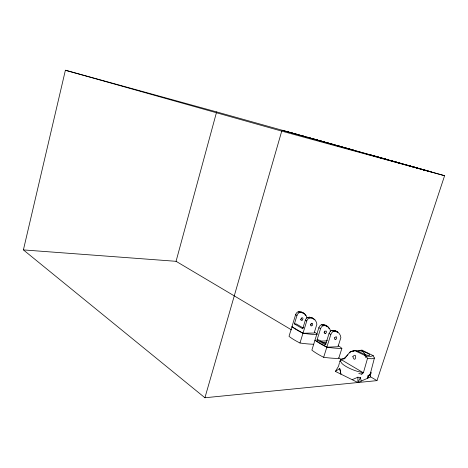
<?xml version="1.0" encoding="UTF-8"?>
<svg xmlns="http://www.w3.org/2000/svg" width="468" height="468" viewBox="0 0 468 468"><rect width="100%" height="100%" fill="white"/><g stroke="black" fill="none" stroke-linecap="round" stroke-linejoin="round"><path stroke-width="0.7" d="M370.369 372.247L370.902 373.335L371.065 372.382M23.4 249.912L65.391 70.241L216.625 111.91L444.6 175.699L376.98 380.63L204.914 397.759L23.4 249.912L176.062 261.314L291.587 329.922M339.446 362.794L338.563 366.204L335.375 371.405L357.909 382.531L370.697 376.898L376.98 380.63M356.639 351.023L362.01 350.158L373.23 355.686L374.412 358.026L370.75 372.101L370.902 373.335M176.062 261.314L216.625 111.91M358.751 373.493L361.758 374.178L363.408 372.733L367.491 358.47L366.309 356.101L354.539 350.538L350.228 351.702L344.477 358.786L340.909 359.395L339.575 362.056M204.914 397.759L281.73 131.122L444.6 175.699M307.002 318.205C306.417 314.122 301.667 310.775 297.689 311.98A3.463 2.135 -61.7 0 0 295.618 314.648L289.013 336.346A35.34 9.717 18.9 0 0 299.982 343.003A62.934 16.965 17.6 0 0 313.712 344.261M317.269 334.632A63.075 16.14 17.5 0 1 302.989 333.234L291.938 326.728A35.422 9.249 18.7 0 0 302.989 333.234L314.145 333.029L316.883 324.213C316.532 319.849 311.659 316.157 307.441 317.444A3.516 2.129 -61.7 0 0 305.352 320.153L302.714 328.741L294.407 323.903L296.993 315.42A3.469 2.135 -61.7 0 1 299.064 312.753L301.111 312.466L303.989 313.373M299.982 343.003L306.768 320.954A3.522 2.129 -61.8 0 1 308.857 318.234L310.91 317.93L313.782 318.825M330.531 331.344C330.028 327.109 325.026 323.634 320.96 324.938A3.586 2.118 -61.9 0 0 318.843 327.717L311.869 350.128A36.913 10.325 19.6 0 0 323.657 357.283A65.415 18.041 18.3 0 0 338.697 358.406L341.868 348.455A10.401 2.872 19.3 0 0 338.165 345.799L338.358 345.179M341.868 348.455A65.567 17.164 18.1 0 1 326.834 347.186A37.001 9.828 19.4 0 1 314.958 340.201L326.834 347.186L337.99 346.735L340.88 337.633C340.634 333.111 335.503 329.279 331.192 330.665A3.645 2.106 -61.9 0 0 329.057 333.491L325.471 344.887L317.052 339.955L320.568 328.688A3.598 2.118 -61.9 0 1 322.686 325.904L324.739 325.57L327.6 326.448M323.657 357.283L330.829 334.497A3.65 2.106 -61.9 0 1 332.97 331.66L335.024 331.303L337.878 332.163M360.383 377.577L357.909 382.531L357.885 377.19L360.383 377.577L361.208 381.081M361.758 374.178L362.671 372.388L341.394 359.74L339.879 361.167M370.744 373.06L368.854 375.535L367.596 378.267L368.837 375.681L370.574 374.014L367.573 376.249L369.802 374.733M341.394 359.74L340.3 361.12L342.032 363.577A16.614 4.768 20.2 0 0 348.496 367.819A16.433 4.721 20.2 0 0 357.534 371.387L363.408 372.733M347.835 354.826L344.477 358.254L345.097 357.891M349.754 352.866L351.193 351.398L355.908 350.468L365.812 354.82L369.322 355.68L369.433 354.528L368.451 353.662L360.717 350.228M335.375 371.405L339.715 368.515L340.92 374.143L339.844 368.702M357.447 351.591C360.342 349.344 364.414 352 365.315 355.083M374.412 358.026L371.89 358.763L367.491 358.47M373.23 355.686L370.703 356.411L366.309 356.101M307.903 317.228L309.377 317.994M352.188 379.706L357.885 377.19M353.457 351.328L354.1 351.105M359.553 350.819L362.01 350.158M322.721 342.377L326.231 342.26M327.454 340.265L326.325 340.3L326.132 340.915L320.51 341.084M317.052 339.955L318.796 339.903L326.009 344.12M302.281 327.448L303.726 327.43M294.407 323.903L296.145 323.897L303.264 328.027M352.638 149.93L351.784 149.684M287.557 131.754L288.516 132.005M290.189 132.467L291.219 132.742M292.05 133.011L291.353 132.813L293.465 133.398M351.421 149.596L353.755 150.257M350.977 149.468L350.339 149.292M381.473 158.008L377.904 157.002M421.492 169.229L424.564 170.048M426.541 170.598L423.522 169.79L429.928 171.54M319.176 140.564L318.69 140.423M373.446 155.75L352.872 150M411.899 166.503L411.466 166.374M317.269 140.049L317.637 140.16M314.046 139.136L314.391 139.23M343.184 147.285L343.629 147.408L342.751 147.157M307.704 137.37L306.985 137.177L307.751 137.393M308.786 137.674L308.336 137.551L308.704 137.656M315.017 139.405L315.795 139.616L315.081 139.417M317.608 140.131L318.234 140.301M318.825 140.482L318.503 140.394L321.317 141.184M322.148 141.394L322.996 141.652M324.306 142.015C321.3 141.196 328.899 143.267 321.978 141.359M325.827 142.418L326.424 142.594L325.143 142.254M345.641 147.982L344.957 147.794L345.413 147.929M338.066 145.864L337.557 145.724L337.902 145.823M344.044 147.537L343.506 147.391L344.594 147.677M370.118 154.814L370.685 154.972L369.837 154.732M377.465 156.885L372.294 155.452M391.833 160.898L390.242 160.465L393.483 161.372M397.701 162.542L398.496 162.753L397.338 162.431M407.119 165.186L406.651 165.058L407.622 165.333M296.39 134.217L297.718 134.562M298.134 134.696L282.163 130.244M301.193 135.556L302.211 135.837M302.925 136.036L317.801 140.184L317.421 140.072M311.472 138.44L313.32 138.938M320.832 141.038L321.3 141.166M314.174 139.189L312.56 138.744L313.735 139.037M321.183 141.125L314.005 139.119M327.138 142.828L340.306 146.478L331.069 143.904M338.639 146.022L339.201 146.174M339.581 146.297L340.347 146.507M340.716 146.613L348.642 148.795M350.544 149.362L349.005 148.941L349.953 149.21M351.257 149.567L350.737 149.421L352.468 149.9M378.776 157.248L381.578 158.026L380.736 157.81M383.175 158.482L382.046 158.172L382.9 158.389M388.107 159.863L382.689 158.33M370.042 154.809L368.854 154.481L369.954 154.797M387.808 159.758L373.856 155.879M396.063 162.092L396.911 162.326M412.671 166.737L399.988 163.209M414.718 167.298L415.596 167.538L413.917 167.07L424.956 170.153M383.087 158.471L384.099 158.746M385.755 159.219L386.738 159.489M387.018 159.57L392.67 161.121M398.25 162.7L400.093 163.203L395.039 161.805M413.999 167.111L411.659 166.438M416.438 167.778L417.357 168.03L415.83 167.597M412.431 166.69L421.627 169.223M423.827 169.878L431.478 171.978M299.479 135.059L305.698 136.808M312.138 138.616L309.026 137.732M321.82 141.307L322.487 141.488L321.042 141.108M324.002 141.927L324.494 142.061M323.698 141.833L325.395 142.307M326.079 142.5L330.303 143.694M339.265 146.186L342.921 147.204M349.122 148.964L346.057 148.087M341.043 146.7L341.827 146.917M347.209 148.409L347.736 148.561M348.713 148.842L353.071 150.064L352.696 149.953M373.189 155.674L370.399 154.914L370.925 155.066M373.253 155.715L374.962 156.189M382.14 158.178L379.525 157.453M395.167 161.823L392.693 161.138M394.559 161.653L392.95 161.232M415.982 167.655L412.308 166.62M301.497 135.644L303.007 136.065M319.422 140.652L320.252 140.886M320.761 141.02L321.645 141.254M322.218 141.424L322.826 141.593M329.454 143.442L330.478 143.723M293.489 133.409L299.859 135.17M303.334 136.153L304.2 136.393M308.985 137.738L312.94 138.821M325.541 142.371L327.869 143.015M328.021 143.038L330.917 143.851L330.548 143.746M338.101 145.881L339.657 146.314M345.741 148.023L347.379 148.479M348.256 148.701L350.152 149.228M369.316 154.586L368.503 154.364M371.44 155.212L372.657 155.546M374.652 156.084L376.974 156.733M380.385 157.71L378.419 157.166M385 159.003L386.498 159.418M396.033 162.063L397.08 162.355M410.021 165.994L408.353 165.532L408.915 165.69M411.612 166.432L410.208 166.029M412.46 166.672L413.718 167.023M340.85 146.63L341.383 146.776M347.244 148.438L348.824 148.859M393.84 161.478L394.752 161.735M395.004 161.776L396.267 162.133M409.869 165.947L411.536 166.427M394.501 161.659L395.723 161.981M396.811 162.308L405.627 164.754M411.232 166.339L412.77 166.743M322.025 141.359L322.417 141.471M343.43 147.344L344.074 147.525M377.518 156.879L376.822 156.686L378.986 157.318M384.515 158.839L385.884 159.225M371.481 155.218L372.066 155.382M408.868 165.684L412.542 166.696M351.228 149.561L350.871 149.462M65.391 70.241L281.73 131.122M301.257 311.98L302.632 312.747M311.015 317.409L312.431 318.199M324.535 324.868L326.255 325.827M334.76 330.56L336.539 331.549M327.594 326.775L328.741 327.413M305.142 314.338L302.615 312.612M313.987 319.264L314.935 319.79M323.014 324.605L324.739 325.57M333.245 330.309L335.024 331.303M299.736 311.7L301.111 312.466M309.494 317.134L310.91 317.93M328.501 328.062L329.647 328.7M305.159 315.099L306.072 315.613M321.481 324.687L323.207 325.652M331.713 330.408L333.491 331.402M298.21 311.746L299.584 312.519M318.843 327.717L320.568 328.688M329.057 333.491L330.829 334.497M295.618 314.648L296.993 315.42M305.352 320.153L306.768 320.954M338.68 357.885L341.19 359.377M312.367 318.035L313.513 319M325.874 325.488L327.021 326.453M336.1 331.174L337.235 332.145M369.685 374.88L370.697 376.898L369.609 374.47M364.882 355.493L366.058 357.862M334.638 337.586A1.498 0.86 -61.9 0 1 334.427 337.908M324.722 331.11A1.474 0.866 -61.8 0 1 324.622 331.467M324.254 332.134A1.474 0.866 -61.8 0 1 324.002 332.397M311.29 323.236A1.445 0.872 -61.7 0 1 310.559 324.827M301.55 318.07A1.422 0.872 -61.6 0 1 300.591 319.498M314.426 332.192A9.951 2.691 18.6 0 1 317.017 333.86M340.909 359.395A16.351 4.698 20.2 0 1 343.705 358.634M352.831 356.68C355.528 364.742 357.558 350.912 352.831 356.68M336.112 145.326L336.767 145.513L336.112 145.326M332.327 144.243L331.607 144.05L332.327 144.243M384.842 158.939L383.731 158.634L384.842 158.939M392.032 160.963L392.447 161.086L392.032 160.963M325.716 333.374A1.48 0.866 -61.8 0 0 326.155 331.057A1.48 0.866 -61.8 0 0 324.435 332.608A1.48 0.866 -61.8 0 0 325.716 333.374M335.942 339.189A1.503 0.86 -61.9 0 0 336.398 336.837A1.503 0.86 -61.9 0 0 334.667 338.422A1.503 0.86 -61.9 0 0 335.942 339.189M311.969 325.629A1.451 0.872 -61.7 0 0 312.378 323.347A1.451 0.872 -61.7 0 0 310.676 324.856A1.451 0.872 -61.7 0 0 311.969 325.629M302.223 320.089A1.427 0.872 -61.6 0 0 302.62 317.836A1.427 0.872 -61.6 0 0 300.924 319.311A1.427 0.872 -61.6 0 0 302.223 320.089"/></g></svg>
